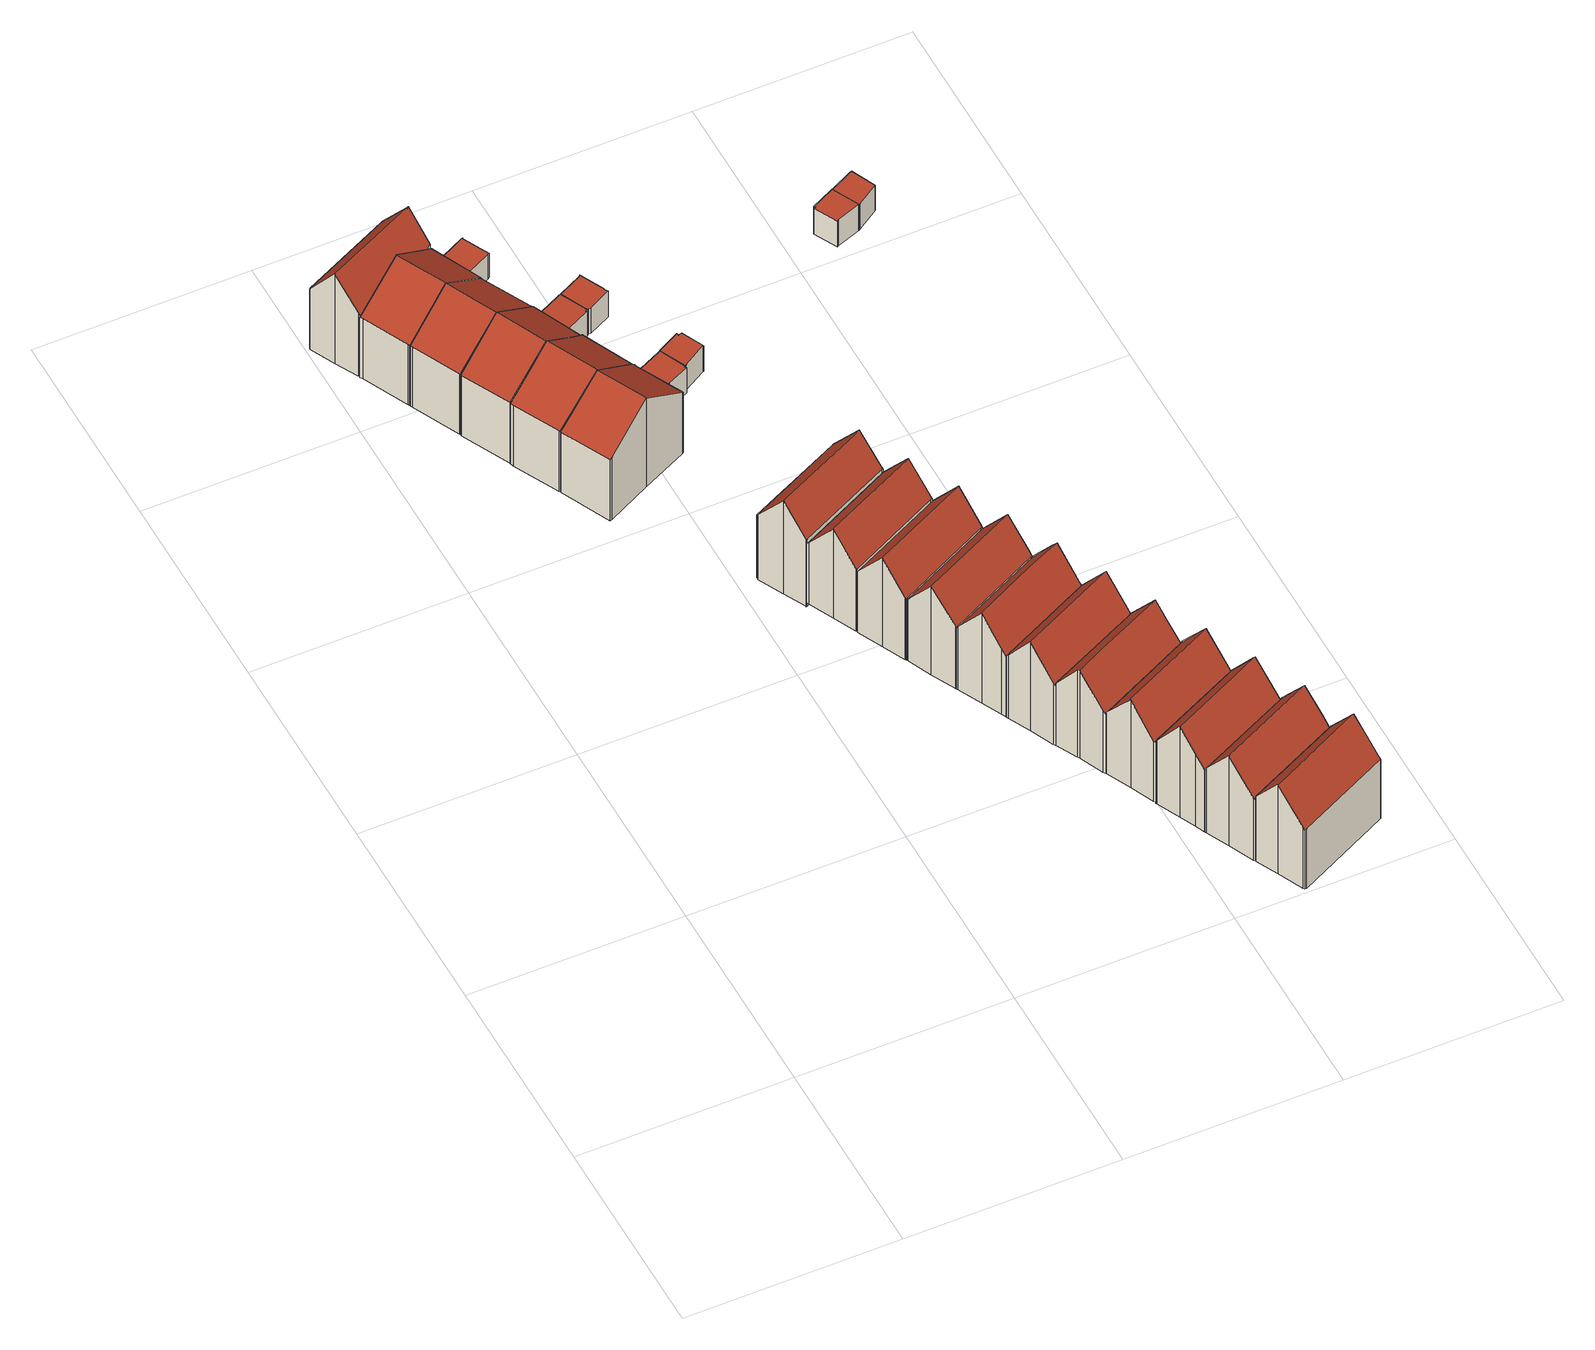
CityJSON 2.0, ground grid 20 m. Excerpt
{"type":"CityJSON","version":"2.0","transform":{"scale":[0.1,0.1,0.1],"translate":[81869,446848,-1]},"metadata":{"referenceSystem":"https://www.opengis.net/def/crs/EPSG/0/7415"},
"CityObjects":{
"building1":{"type":"Building","attributes":{"dak_type":"slanted","data_area":43.98,"data_coverage":0.891,"geconstateerd":false,"gid":17149641,"h_dak_50p":8.55,"h_dak_70p":9.23,"h_dak_max":10.33,"h_dak_min":6.89,"h_maaiveld":-0.394,"kas_warenhuis":false,"lod11_replace":false,"ondergronds_type":"above ground","oorspronkelijkbouwjaar":2010,"pw_actueel":"yes","pw_bron":"ahn3","reconstructie_methode":"tudelft3d-geoflow","reconstruction_skipped":false,"rmse_lod12":1.18,"rmse_lod13":1.23,"rmse_lod22":0.0242,"rn":1,"status":"Pand in gebruik","t_run":76.55,"val3dity_codes_lod12":"[]","val3dity_codes_lod13":"[]","val3dity_codes_lod22":"[]"},"children":["building1-1"]},
"building1-1":{"type":"BuildingPart","parents":["building1"],"geometry":[{"type":"Solid","lod":"2.2","boundaries":[[[[0,1,2,3,4,5,6,7,8,9,10,11,12]],[[13,11,10,14]],[[14,10,9,15]],[[16,0,12,17]],[[17,12,11,13]],[[15,9,8,18]],[[19,1,0,16]],[[20,2,1,19]],[[21,4,3,22]],[[23,5,4,21]],[[18,8,7,24]],[[24,7,6,25]],[[25,6,5,23]],[[22,3,2,20]],[[24,25,23,21,22,26,14,15,18]],[[22,20,19,16,17,13,14,26]]]],"semantics":{"surfaces":[{"type":"GroundSurface"},{"type":"WallSurface","on_footprint_edge":true},{"type":"RoofSurface"}],"values":[[0,1,1,1,1,1,1,1,1,1,1,1,1,1,2,2]]}}]},
"building2":{"type":"Building","attributes":{"dak_type":"slanted","data_area":45.4,"data_coverage":0.923,"geconstateerd":false,"gid":17149640,"h_dak_50p":8.44,"h_dak_70p":9.14,"h_dak_max":10.22,"h_dak_min":6.84,"h_maaiveld":-0.394,"kas_warenhuis":false,"lod11_replace":false,"ondergronds_type":"above ground","oorspronkelijkbouwjaar":2010,"pw_actueel":"yes","pw_bron":"ahn3","reconstructie_methode":"tudelft3d-geoflow","reconstruction_skipped":false,"rmse_lod12":1.2,"rmse_lod13":1.21,"rmse_lod22":0.021,"rn":1,"status":"Pand in gebruik","t_run":71.33,"val3dity_codes_lod12":"[]","val3dity_codes_lod13":"[]","val3dity_codes_lod22":"[]"},"children":["building2-1"]},
"building2-1":{"type":"BuildingPart","parents":["building2"],"geometry":[{"type":"Solid","lod":"2.2","boundaries":[[[[27,28,29,30,31,32,33,34,35,36,37]],[[38,36,35,39]],[[39,35,34,40]],[[40,34,33,41]],[[42,31,30,43]],[[44,28,27,45]],[[43,30,29,46]],[[46,29,28,44]],[[45,27,37,47]],[[47,37,36,38]],[[48,32,31,42]],[[41,33,32,48]],[[45,49,50,42,43,46,44]],[[45,47,38,39,40,41,48,42,50,49]]]],"semantics":{"surfaces":[{"type":"GroundSurface"},{"type":"WallSurface","on_footprint_edge":true},{"type":"RoofSurface"}],"values":[[0,1,1,1,1,1,1,1,1,1,1,1,2,2]]}}]},
"building3":{"type":"Building","attributes":{"dak_type":"slanted","data_area":44.52,"data_coverage":0.91,"geconstateerd":false,"gid":17149639,"h_dak_50p":8.54,"h_dak_70p":9.14,"h_dak_max":10.22,"h_dak_min":6.79,"h_maaiveld":-0.4,"kas_warenhuis":false,"lod11_replace":false,"ondergronds_type":"above ground","oorspronkelijkbouwjaar":2010,"pw_actueel":"yes","pw_bron":"ahn3","reconstructie_methode":"tudelft3d-geoflow","reconstruction_skipped":false,"rmse_lod12":1.15,"rmse_lod13":1.16,"rmse_lod22":0.0269,"rn":1,"status":"Pand in gebruik","t_run":73.11,"val3dity_codes_lod12":"[]","val3dity_codes_lod13":"[]","val3dity_codes_lod22":"[]"},"children":["building3-1"]},
"building3-1":{"type":"BuildingPart","parents":["building3"],"geometry":[{"type":"Solid","lod":"2.2","boundaries":[[[[51,52,53,54,55,56,57,33,32,31,58,59]],[[41,33,57,60]],[[48,32,33,41]],[[61,51,59,62]],[[63,58,31,42]],[[42,31,32,48]],[[64,54,53,65]],[[66,52,51,61]],[[65,53,52,66]],[[60,57,56,67]],[[68,55,54,64]],[[67,56,55,68]],[[62,59,58,63]],[[42,69,70,65,66,61,62,63]],[[67,68,64,65,70,69,42,48,41,60]]]],"semantics":{"surfaces":[{"type":"GroundSurface"},{"type":"WallSurface","on_footprint_edge":true},{"type":"RoofSurface"}],"values":[[0,1,1,1,1,1,1,1,1,1,1,1,1,2,2]]}}]},
"building4":{"type":"Building","attributes":{"dak_type":"slanted","data_area":44.75,"data_coverage":0.913,"geconstateerd":false,"gid":17149638,"h_dak_50p":8.47,"h_dak_70p":9.19,"h_dak_max":10.21,"h_dak_min":6.81,"h_maaiveld":-0.403,"kas_warenhuis":false,"lod11_replace":false,"ondergronds_type":"above ground","oorspronkelijkbouwjaar":2010,"pw_actueel":"yes","pw_bron":"ahn3","reconstructie_methode":"tudelft3d-geoflow","reconstruction_skipped":false,"rmse_lod12":1.19,"rmse_lod13":1.21,"rmse_lod22":0.0212,"rn":1,"status":"Pand in gebruik","t_run":71.44,"val3dity_codes_lod12":"[]","val3dity_codes_lod13":"[]","val3dity_codes_lod22":"[]"},"children":["building4-1"]},
"building4-1":{"type":"BuildingPart","parents":["building4"],"geometry":[{"type":"Solid","lod":"2.2","boundaries":[[[[71,55,72,53,73,52,74,75,76,77,78,79]],[[80,72,55,68]],[[65,53,72,80]],[[68,55,71,81]],[[66,52,73,82]],[[82,73,53,65]],[[81,71,79,83]],[[83,79,78,84]],[[85,75,74,86]],[[87,77,76,88]],[[86,74,52,66]],[[88,76,75,85]],[[84,78,77,87]],[[88,85,86,66,82,65,89,90]],[[84,87,88,90,89,65,80,68,81,83]]]],"semantics":{"surfaces":[{"type":"GroundSurface"},{"type":"WallSurface","on_footprint_edge":true},{"type":"RoofSurface"}],"values":[[0,1,1,1,1,1,1,1,1,1,1,1,1,2,2]]}}]},
"building5":{"type":"Building","attributes":{"dak_type":"slanted","data_area":45.28,"data_coverage":0.921,"geconstateerd":false,"gid":17149637,"h_dak_50p":8.48,"h_dak_70p":9.2,"h_dak_max":10.21,"h_dak_min":6.84,"h_maaiveld":-0.42,"kas_warenhuis":false,"lod11_replace":false,"ondergronds_type":"above ground","oorspronkelijkbouwjaar":2010,"pw_actueel":"yes","pw_bron":"ahn3","reconstructie_methode":"tudelft3d-geoflow","reconstruction_skipped":false,"rmse_lod12":1.19,"rmse_lod13":1.21,"rmse_lod22":0.0174,"rn":1,"status":"Pand in gebruik","t_run":73.5,"val3dity_codes_lod12":"[]","val3dity_codes_lod13":"[]","val3dity_codes_lod22":"[]"},"children":["building5-1"]},
"building5-1":{"type":"BuildingPart","parents":["building5"],"geometry":[{"type":"Solid","lod":"2.2","boundaries":[[[[91,92,93,94,95,96,97,98,78,99,76,100]],[[101,95,94,102]],[[88,76,99,103]],[[84,78,98,104]],[[105,100,76,88]],[[103,99,78,84]],[[106,93,92,107]],[[108,97,96,109]],[[109,96,95,101]],[[104,98,97,108]],[[107,92,91,110]],[[110,91,100,105]],[[102,94,93,106]],[[84,104,108,109,101,102,111,112,88,103]],[[102,106,107,110,105,88,112,111]]]],"semantics":{"surfaces":[{"type":"GroundSurface"},{"type":"WallSurface","on_footprint_edge":true},{"type":"RoofSurface"}],"values":[[0,1,1,1,1,1,1,1,1,1,1,1,1,2,2]]}}]},
"building6":{"type":"Building","attributes":{"dak_type":"slanted","data_area":45.36,"data_coverage":0.916,"geconstateerd":false,"gid":17149636,"h_dak_50p":8.52,"h_dak_70p":9.12,"h_dak_max":10.27,"h_dak_min":6.83,"h_maaiveld":-0.435,"kas_warenhuis":false,"lod11_replace":false,"ondergronds_type":"above ground","oorspronkelijkbouwjaar":2010,"pw_actueel":"yes","pw_bron":"ahn3","reconstructie_methode":"tudelft3d-geoflow","reconstruction_skipped":false,"rmse_lod12":1.17,"rmse_lod13":1.18,"rmse_lod22":0.024,"rn":1,"status":"Pand in gebruik","t_run":69.15,"val3dity_codes_lod12":"[]","val3dity_codes_lod13":"[]","val3dity_codes_lod22":"[]"},"children":["building6-1"]},
"building6-1":{"type":"BuildingPart","parents":["building6"],"geometry":[{"type":"Solid","lod":"2.2","boundaries":[[[[94,113,114,115,116,117,118,119,120,121,122,123,124,96]],[[125,120,119,126]],[[127,122,121,128]],[[109,96,124,129]],[[129,124,123,130]],[[131,113,94,102]],[[130,123,122,127]],[[126,119,118,132]],[[102,94,96,133]],[[133,96,109]],[[134,115,114,135]],[[136,116,115,134]],[[137,117,116,136]],[[132,118,117,137]],[[135,114,113,131]],[[128,121,120,125]],[[102,133,109,129,130,127,128,138,139]],[[135,131,102,139,138,128,125,126,132,137,136,134]]]],"semantics":{"surfaces":[{"type":"GroundSurface"},{"type":"WallSurface","on_footprint_edge":true},{"type":"RoofSurface"}],"values":[[0,1,1,1,1,1,1,1,1,1,1,1,1,1,1,1,2,2]]}}]},
"building7":{"type":"Building","attributes":{"dak_type":"horizontal","data_area":5.78,"data_coverage":0.786,"geconstateerd":false,"gid":17149627,"h_dak_50p":2.5,"h_dak_70p":2.52,"h_dak_max":2.63,"h_dak_min":2.48,"h_maaiveld":-0.444,"kas_warenhuis":false,"lod11_replace":false,"ondergronds_type":"above ground","oorspronkelijkbouwjaar":2010,"pw_actueel":"yes","pw_bron":"ahn3","reconstructie_methode":"tudelft3d-geoflow","reconstruction_skipped":false,"rmse_lod12":0.0346,"rmse_lod13":0.0347,"rmse_lod22":0.0336,"rn":1,"status":"Pand in gebruik","t_run":35.17,"val3dity_codes_lod12":"[]","val3dity_codes_lod13":"[]","val3dity_codes_lod22":"[]"},"children":["building7-1"]},
"building7-1":{"type":"BuildingPart","parents":["building7"],"geometry":[{"type":"Solid","lod":"2.2","boundaries":[[[[140,141,142,143,144,145,146,147,148]],[[149,145,144,150]],[[151,147,146,152]],[[153,148,147,151]],[[154,143,142,155]],[[156,140,148,153]],[[152,146,145,149]],[[155,142,141,157]],[[150,144,143,154]],[[157,141,140,156]],[[157,156,153,151,152,149,150,154,155]]]],"semantics":{"surfaces":[{"type":"GroundSurface"},{"type":"WallSurface","on_footprint_edge":true},{"type":"RoofSurface"}],"values":[[0,1,1,1,1,1,1,1,1,1,2]]}}]},
"building8":{"type":"Building","attributes":{"dak_type":"slanted","data_area":45.49,"data_coverage":0.873,"geconstateerd":false,"gid":17149619,"h_dak_50p":8.52,"h_dak_70p":9.21,"h_dak_max":10.23,"h_dak_min":6.61,"h_maaiveld":-0.929,"kas_warenhuis":false,"lod11_replace":false,"ondergronds_type":"above ground","oorspronkelijkbouwjaar":2011,"pw_actueel":"yes","pw_bron":"ahn3","reconstructie_methode":"tudelft3d-geoflow","reconstruction_skipped":false,"rmse_lod12":1.21,"rmse_lod13":1.28,"rmse_lod22":0.0173,"rn":1,"status":"Pand in gebruik","t_run":77.32,"val3dity_codes_lod12":"[]","val3dity_codes_lod13":"[]","val3dity_codes_lod22":"[]"},"children":["building8-1"]},
"building8-1":{"type":"BuildingPart","parents":["building8"],"geometry":[{"type":"Solid","lod":"2.2","boundaries":[[[[158,159,160,161,162,163,164,165,166,167,168,169,170,171]],[[172,167,166,173]],[[174,161,160,175]],[[175,160,159,176]],[[177,168,167,172]],[[178,165,164,179]],[[180,169,168,177]],[[181,163,162,182]],[[179,164,163,181]],[[182,162,161,174]],[[183,158,171,184]],[[173,166,165,178]],[[184,171,170,185]],[[185,170,169,180]],[[176,159,158,183]],[[175,176,183,184,185,180,177,172,186,187,188]],[[186,172,173,178,179,181,182,174,175,188,187]]]],"semantics":{"surfaces":[{"type":"GroundSurface"},{"type":"WallSurface","on_footprint_edge":true},{"type":"RoofSurface"}],"values":[[0,1,1,1,1,1,1,1,1,1,1,1,1,1,1,2,2]]}}]},
"building9":{"type":"Building","attributes":{"dak_type":"slanted","data_area":45.31,"data_coverage":0.878,"geconstateerd":false,"gid":17149618,"h_dak_50p":8.5,"h_dak_70p":9.16,"h_dak_max":10.21,"h_dak_min":6.87,"h_maaiveld":-0.442,"kas_warenhuis":false,"lod11_replace":false,"ondergronds_type":"above ground","oorspronkelijkbouwjaar":2011,"pw_actueel":"yes","pw_bron":"ahn3","reconstructie_methode":"tudelft3d-geoflow","reconstruction_skipped":false,"rmse_lod12":1.19,"rmse_lod13":1.16,"rmse_lod22":0.0215,"rn":1,"status":"Pand in gebruik","t_run":61.06,"val3dity_codes_lod12":"[]","val3dity_codes_lod13":"[]","val3dity_codes_lod22":"[]"},"children":["building9-1"]},
"building9-1":{"type":"BuildingPart","parents":["building9"],"geometry":[{"type":"Solid","lod":"2.2","boundaries":[[[[189,190,191,192,193,194,195,196,197,198,199,200,201]],[[202,193,192,203]],[[204,194,193,202]],[[203,192,191,205]],[[206,199,198,207]],[[208,197,196,209]],[[210,200,199,206]],[[211,201,200,210]],[[212,195,194,204]],[[209,196,195,212]],[[205,191,190,213]],[[213,190,189,214]],[[214,189,201,211]],[[207,198,197,208]],[[209,212,204,202,203,205,213,215,216,208]],[[214,211,210,206,207,208,216,215,213]]]],"semantics":{"surfaces":[{"type":"GroundSurface"},{"type":"WallSurface","on_footprint_edge":true},{"type":"RoofSurface"}],"values":[[0,1,1,1,1,1,1,1,1,1,1,1,1,1,2,2]]}}]},
"building10":{"type":"Building","attributes":{"dak_type":"horizontal","data_area":5.97,"data_coverage":0.813,"geconstateerd":false,"gid":17149625,"h_dak_50p":2.5,"h_dak_70p":2.51,"h_dak_max":2.64,"h_dak_min":2.48,"h_maaiveld":-0.453,"kas_warenhuis":false,"lod11_replace":false,"ondergronds_type":"above ground","oorspronkelijkbouwjaar":2010,"pw_actueel":"yes","pw_bron":"ahn3","reconstructie_methode":"tudelft3d-geoflow","reconstruction_skipped":false,"rmse_lod12":0.0448,"rmse_lod13":0.0453,"rmse_lod22":0.0415,"rn":1,"status":"Pand in gebruik","t_run":37.51,"val3dity_codes_lod12":"[]","val3dity_codes_lod13":"[]","val3dity_codes_lod22":"[]"},"children":["building10-1"]},
"building10-1":{"type":"BuildingPart","parents":["building10"],"geometry":[{"type":"Solid","lod":"2.2","boundaries":[[[[217,218,219,220,221,222,223,224,225,226,227]],[[228,220,219,229]],[[230,223,222,231]],[[231,222,221,232]],[[233,225,224,234]],[[235,226,225,233]],[[232,221,220,228]],[[234,224,223,230]],[[236,227,226,235]],[[237,217,227,236]],[[229,219,218,238]],[[238,218,217,237]],[[234,230,231,232,228,229,238,237,236,235,233]]]],"semantics":{"surfaces":[{"type":"GroundSurface"},{"type":"WallSurface","on_footprint_edge":true},{"type":"RoofSurface"}],"values":[[0,1,1,1,1,1,1,1,1,1,1,1,2]]}}]},
"building11":{"type":"Building","attributes":{"dak_type":"slanted","data_area":45.11,"data_coverage":0.874,"geconstateerd":false,"gid":17149617,"h_dak_50p":8.48,"h_dak_70p":9.14,"h_dak_max":10.3,"h_dak_min":6.88,"h_maaiveld":-0.427,"kas_warenhuis":false,"lod11_replace":false,"ondergronds_type":"above ground","oorspronkelijkbouwjaar":2011,"pw_actueel":"yes","pw_bron":"ahn3","reconstructie_methode":"tudelft3d-geoflow","reconstruction_skipped":false,"rmse_lod12":1.19,"rmse_lod13":1.24,"rmse_lod22":0.0189,"rn":1,"status":"Pand in gebruik","t_run":59.69,"val3dity_codes_lod12":"[]","val3dity_codes_lod13":"[]","val3dity_codes_lod22":"[]"},"children":["building11-1"]},
"building11-1":{"type":"BuildingPart","parents":["building11"],"geometry":[{"type":"Solid","lod":"2.2","boundaries":[[[[239,240,241,242,201,243,199,244,245,246,247,248,249]],[[250,248,247,251]],[[252,243,201,253]],[[253,201,242,254]],[[255,199,243,252]],[[254,242,241,256]],[[257,245,244,258]],[[259,246,245,257]],[[258,244,199,255]],[[260,239,249,261]],[[261,249,248,250]],[[256,241,240,262]],[[251,247,246,259]],[[262,240,239,260]],[[256,263,264,265,257,258,255,252,253,254]],[[251,259,257,265,264,263,256,262,260,261,250]]]],"semantics":{"surfaces":[{"type":"GroundSurface"},{"type":"WallSurface","on_footprint_edge":true},{"type":"RoofSurface"}],"values":[[0,1,1,1,1,1,1,1,1,1,1,1,1,1,2,2]]}}]},
"building12":{"type":"Building","attributes":{"dak_type":"slanted","data_area":44.84,"data_coverage":0.869,"geconstateerd":false,"gid":17149616,"h_dak_50p":8.48,"h_dak_70p":9.24,"h_dak_max":10.25,"h_dak_min":6.88,"h_maaiveld":-0.412,"kas_warenhuis":false,"lod11_replace":false,"ondergronds_type":"above ground","oorspronkelijkbouwjaar":2011,"pw_actueel":"yes","pw_bron":"ahn3","reconstructie_methode":"tudelft3d-geoflow","reconstruction_skipped":false,"rmse_lod12":1.18,"rmse_lod13":1.22,"rmse_lod22":0.0187,"rn":1,"status":"Pand in gebruik","t_run":62.38,"val3dity_codes_lod12":"[]","val3dity_codes_lod13":"[]","val3dity_codes_lod22":"[]"},"children":["building12-1"]},
"building12-1":{"type":"BuildingPart","parents":["building12"],"geometry":[{"type":"Solid","lod":"2.2","boundaries":[[[[266,267,268,269,270,271,272,273,239,274,275,247,276,277]],[[278,268,267,279]],[[280,271,270,281]],[[282,272,271,280]],[[283,239,273,284]],[[285,274,239,283]],[[284,273,272,282]],[[286,276,247,287]],[[288,275,274,285]],[[287,247,275,288]],[[281,270,269,289]],[[289,269,268,278]],[[279,267,266,290]],[[290,266,277,291]],[[291,277,276,286]],[[287,288,285,283,284,282,292,293,291,286]],[[279,290,291,293,292,282,280,281,289,278]]]],"semantics":{"surfaces":[{"type":"GroundSurface"},{"type":"WallSurface","on_footprint_edge":true},{"type":"RoofSurface"}],"values":[[0,1,1,1,1,1,1,1,1,1,1,1,1,1,1,2,2]]}}]},
"building13":{"type":"Building","attributes":{"dak_type":"horizontal","data_area":6.17,"data_coverage":0.839,"geconstateerd":false,"gid":17149622,"h_dak_50p":2.5,"h_dak_70p":2.52,"h_dak_max":2.64,"h_dak_min":2.48,"h_maaiveld":-0.474,"kas_warenhuis":false,"lod11_replace":false,"ondergronds_type":"above ground","oorspronkelijkbouwjaar":2010,"pw_actueel":"yes","pw_bron":"ahn3","reconstructie_methode":"tudelft3d-geoflow","reconstruction_skipped":false,"rmse_lod12":0.0478,"rmse_lod13":0.0471,"rmse_lod22":0.0465,"rn":1,"status":"Pand in gebruik","t_run":41.48,"val3dity_codes_lod12":"[]","val3dity_codes_lod13":"[]","val3dity_codes_lod22":"[]"},"children":["building13-1"]},
"building13-1":{"type":"BuildingPart","parents":["building13"],"geometry":[{"type":"Solid","lod":"2.2","boundaries":[[[[294,295,296,297,298,299,300,301,302,303,304]],[[305,300,299,306]],[[307,296,295,308]],[[309,297,296,307]],[[308,295,294,310]],[[311,303,302,312]],[[313,304,303,311]],[[314,301,300,305]],[[310,294,304,313]],[[315,298,297,309]],[[306,299,298,315]],[[312,302,301,314]],[[312,314,305,306,315,309,307,308,310,313,311]]]],"semantics":{"surfaces":[{"type":"GroundSurface"},{"type":"WallSurface","on_footprint_edge":true},{"type":"RoofSurface"}],"values":[[0,1,1,1,1,1,1,1,1,1,1,1,2]]}}]},
"building14":{"type":"Building","attributes":{"dak_type":"slanted","data_area":44.73,"data_coverage":0.867,"geconstateerd":false,"gid":17149615,"h_dak_50p":8.5,"h_dak_70p":9.17,"h_dak_max":10.23,"h_dak_min":6.87,"h_maaiveld":-0.374,"kas_warenhuis":false,"lod11_replace":false,"ondergronds_type":"above ground","oorspronkelijkbouwjaar":2011,"pw_actueel":"yes","pw_bron":"ahn3","reconstructie_methode":"tudelft3d-geoflow","reconstruction_skipped":false,"rmse_lod12":1.2,"rmse_lod13":1.22,"rmse_lod22":0.0181,"rn":1,"status":"Pand in gebruik","t_run":64.71,"val3dity_codes_lod12":"[]","val3dity_codes_lod13":"[]","val3dity_codes_lod22":"[]"},"children":["building14-1"]},
"building14-1":{"type":"BuildingPart","parents":["building14"],"geometry":[{"type":"Solid","lod":"2.2","boundaries":[[[[316,317,318,319,320,270,321,322,267,323,324,325,326]],[[327,316,326,328]],[[328,326,325,329]],[[330,270,320,331]],[[331,320,319,332]],[[332,319,318,333]],[[279,267,334]],[[329,325,324,335]],[[336,322,321,337]],[[334,267,322,336]],[[335,324,323,338]],[[338,323,267,279]],[[337,321,270,330]],[[339,317,316,327]],[[333,318,317,339]],[[333,339,327,328,329,335,340,341,342,332]],[[336,337,330,331,332,342,341,340,335,338,279,334]]]],"semantics":{"surfaces":[{"type":"GroundSurface"},{"type":"WallSurface","on_footprint_edge":true},{"type":"RoofSurface"}],"values":[[0,1,1,1,1,1,1,1,1,1,1,1,1,1,1,2,2]]}}]},
"building15":{"type":"Building","attributes":{"dak_type":"horizontal","data_area":6.45,"data_coverage":0.877,"geconstateerd":false,"gid":17149624,"h_dak_50p":2.54,"h_dak_70p":2.57,"h_dak_max":2.64,"h_dak_min":2.5,"h_maaiveld":-0.485,"kas_warenhuis":false,"lod11_replace":false,"ondergronds_type":"above ground","oorspronkelijkbouwjaar":2010,"pw_actueel":"yes","pw_bron":"ahn3","reconstructie_methode":"tudelft3d-geoflow","reconstruction_skipped":false,"rmse_lod12":0.036,"rmse_lod13":0.0372,"rmse_lod22":0.0286,"rn":1,"status":"Pand in gebruik","t_run":40.84,"val3dity_codes_lod12":"[]","val3dity_codes_lod13":"[]","val3dity_codes_lod22":"[]"},"children":["building15-1"]},
"building15-1":{"type":"BuildingPart","parents":["building15"],"geometry":[{"type":"Solid","lod":"2.2","boundaries":[[[[343,344,345,346,347,348,349,219,350,351]],[[352,348,347,353]],[[353,347,346,354]],[[355,350,219,229]],[[356,344,343,357]],[[358,351,350,355]],[[229,219,349,359]],[[360,345,344,356]],[[354,346,345,360]],[[357,343,351,358]],[[359,349,348,352]],[[355,229,359,352,353,354,360,356,357,358]]]],"semantics":{"surfaces":[{"type":"GroundSurface"},{"type":"WallSurface","on_footprint_edge":true},{"type":"RoofSurface"}],"values":[[0,1,1,1,1,1,1,1,1,1,1,2]]}}]},
"building16":{"type":"Building","attributes":{"dak_type":"slanted","data_area":44.73,"data_coverage":0.867,"geconstateerd":false,"gid":17149614,"h_dak_50p":8.56,"h_dak_70p":9.21,"h_dak_max":10.3,"h_dak_min":6.88,"h_maaiveld":-0.372,"kas_warenhuis":false,"lod11_replace":false,"ondergronds_type":"above ground","oorspronkelijkbouwjaar":2011,"pw_actueel":"yes","pw_bron":"ahn3","reconstructie_methode":"tudelft3d-geoflow","reconstruction_skipped":false,"rmse_lod12":1.17,"rmse_lod13":1.19,"rmse_lod22":0.0241,"rn":1,"status":"Pand in gebruik","t_run":61.89,"val3dity_codes_lod12":"[]","val3dity_codes_lod13":"[]","val3dity_codes_lod22":"[]"},"children":["building16-1"]},
"building16-1":{"type":"BuildingPart","parents":["building16"],"geometry":[{"type":"Solid","lod":"2.2","boundaries":[[[[361,362,363,364,365,366,316,367,368,326,369,370,371]],[[372,369,326,373]],[[373,326,368,374]],[[374,368,367,375]],[[375,367,316,376]],[[377,366,365,378]],[[376,316,366,377]],[[379,370,369,372]],[[380,371,370,379]],[[381,362,361,382]],[[378,365,364,383]],[[382,361,371,380]],[[383,364,363,384]],[[384,363,362,381]],[[385,379,372,373,374,375,376,377,378,386]],[[381,382,380,379,385,386,378,383,384]]]],"semantics":{"surfaces":[{"type":"GroundSurface"},{"type":"WallSurface","on_footprint_edge":true},{"type":"RoofSurface"}],"values":[[0,1,1,1,1,1,1,1,1,1,1,1,1,1,2,2]]}}]},
"building17":{"type":"Building","attributes":{"dak_type":"slanted","data_area":44.78,"data_coverage":0.868,"geconstateerd":false,"gid":17149613,"h_dak_50p":8.5,"h_dak_70p":9.16,"h_dak_max":10.2,"h_dak_min":6.86,"h_maaiveld":-0.339,"kas_warenhuis":false,"lod11_replace":false,"ondergronds_type":"above ground","oorspronkelijkbouwjaar":2011,"pw_actueel":"yes","pw_bron":"ahn3","reconstructie_methode":"tudelft3d-geoflow","reconstruction_skipped":false,"rmse_lod12":1.19,"rmse_lod13":1.22,"rmse_lod22":0.0231,"rn":1,"status":"Pand in gebruik","t_run":59.91,"val3dity_codes_lod12":"[]","val3dity_codes_lod13":"[]","val3dity_codes_lod22":"[]"},"children":["building17-1"]},
"building17-1":{"type":"BuildingPart","parents":["building17"],"geometry":[{"type":"Solid","lod":"2.2","boundaries":[[[[387,388,389,390,391,392,393,394,395,396,397,398,399,400,401]],[[402,392,391,403]],[[404,394,393,405]],[[406,397,396,407]],[[408,398,397,406]],[[409,401,400,410]],[[411,387,401,409]],[[407,396,395,412]],[[413,389,388,414]],[[412,395,394,404]],[[405,393,392,402]],[[415,390,389,413]],[[416,399,398,408]],[[403,391,390,415]],[[414,388,387,411]],[[410,400,399,416]],[[414,417,418,419,412,404,405,402,403,415,413]],[[410,416,408,406,407,412,419,418,417,414,411,409]]]],"semantics":{"surfaces":[{"type":"GroundSurface"},{"type":"WallSurface","on_footprint_edge":true},{"type":"RoofSurface"}],"values":[[0,1,1,1,1,1,1,1,1,1,1,1,1,1,1,1,2,2]]}}]},
"building18":{"type":"Building","attributes":{"dak_type":"horizontal","data_area":6.04,"data_coverage":0.911,"geconstateerd":false,"gid":17149623,"h_dak_50p":2.54,"h_dak_70p":2.55,"h_dak_max":2.62,"h_dak_min":2.51,"h_maaiveld":-0.492,"kas_warenhuis":false,"lod11_replace":false,"ondergronds_type":"above ground","oorspronkelijkbouwjaar":2010,"pw_actueel":"yes","pw_bron":"ahn3","reconstructie_methode":"tudelft3d-geoflow","reconstruction_skipped":false,"rmse_lod12":0.043,"rmse_lod13":0.0444,"rmse_lod22":0.0405,"rn":1,"status":"Pand in gebruik","t_run":38.1,"val3dity_codes_lod12":"[]","val3dity_codes_lod13":"[]","val3dity_codes_lod22":"[]"},"children":["building18-1"]},
"building18-1":{"type":"BuildingPart","parents":["building18"],"geometry":[{"type":"Solid","lod":"2.2","boundaries":[[[[420,421,422,423,424,425,298,426,427]],[[315,298,425,428]],[[428,425,424,429]],[[430,427,426,431]],[[431,426,298,315]],[[432,422,421,433]],[[429,424,423,434]],[[434,423,422,432]],[[435,420,427,430]],[[433,421,420,435]],[[433,435,430,431,315,428,429,434,432]]]],"semantics":{"surfaces":[{"type":"GroundSurface"},{"type":"WallSurface","on_footprint_edge":true},{"type":"RoofSurface"}],"values":[[0,1,1,1,1,1,1,1,1,1,2]]}}]},
"building19":{"type":"Building","attributes":{"dak_type":"slanted","data_area":44.33,"data_coverage":0.859,"geconstateerd":false,"gid":17149612,"h_dak_50p":8.49,"h_dak_70p":9.22,"h_dak_max":10.22,"h_dak_min":6.88,"h_maaiveld":-0.347,"kas_warenhuis":false,"lod11_replace":false,"ondergronds_type":"above ground","oorspronkelijkbouwjaar":2011,"pw_actueel":"yes","pw_bron":"ahn3","reconstructie_methode":"tudelft3d-geoflow","reconstruction_skipped":false,"rmse_lod12":1.19,"rmse_lod13":1.21,"rmse_lod22":0.0181,"rn":1,"status":"Pand in gebruik","t_run":58.68,"val3dity_codes_lod12":"[]","val3dity_codes_lod13":"[]","val3dity_codes_lod22":"[]"},"children":["building19-1"]},
"building19-1":{"type":"BuildingPart","parents":["building19"],"geometry":[{"type":"Solid","lod":"2.2","boundaries":[[[[436,437,438,439,393,440,441,391,442,443,444,445,446]],[[447,393,448]],[[449,391,441,450]],[[451,438,437,452]],[[452,437,436,453]],[[453,436,446,454]],[[454,446,445,455]],[[455,445,444,456]],[[456,444,443,457]],[[458,442,391,449]],[[457,443,442,458]],[[459,440,393,447]],[[448,393,439,460]],[[460,439,438,451]],[[450,441,440,459]],[[450,459,447,448,460,461,462,463,464,457,458,449]],[[462,461,460,451,452,453,454,455,456,457,464,463]]]],"semantics":{"surfaces":[{"type":"GroundSurface"},{"type":"WallSurface","on_footprint_edge":true},{"type":"RoofSurface"}],"values":[[0,1,1,1,1,1,1,1,1,1,1,1,1,1,1,2,2]]}}]},
"building20":{"type":"Building","attributes":{"dak_type":"slanted","data_area":45.88,"data_coverage":0.89,"geconstateerd":false,"gid":17149611,"h_dak_50p":8.48,"h_dak_70p":9.18,"h_dak_max":10.22,"h_dak_min":6.88,"h_maaiveld":-0.486,"kas_warenhuis":false,"lod11_replace":false,"ondergronds_type":"above ground","oorspronkelijkbouwjaar":2011,"pw_actueel":"yes","pw_bron":"ahn3","reconstructie_methode":"tudelft3d-geoflow","reconstruction_skipped":false,"rmse_lod12":1.21,"rmse_lod13":1.22,"rmse_lod22":0.0218,"rn":1,"status":"Pand in gebruik","t_run":60.74,"val3dity_codes_lod12":"[]","val3dity_codes_lod13":"[]","val3dity_codes_lod22":"[]"},"children":["building20-1"]},
"building20-1":{"type":"BuildingPart","parents":["building20"],"geometry":[{"type":"Solid","lod":"2.2","boundaries":[[[[465,466,467,468,469,470,471,472,473,474,475,476]],[[477,471,470,478]],[[479,474,473,480]],[[480,473,472,481]],[[478,470,469,482]],[[483,466,465,484]],[[481,472,471,477]],[[485,474,479]],[[482,469,468,486]],[[487,476,475,488]],[[484,465,476,487]],[[488,475,474,485]],[[486,468,489]],[[489,468,467,490]],[[490,467,466,483]],[[491,492,487,488,485,479,480,481,477,478,493]],[[489,490,483,484,487,492,491,493,478,482,486]]]],"semantics":{"surfaces":[{"type":"GroundSurface"},{"type":"WallSurface","on_footprint_edge":true},{"type":"RoofSurface"}],"values":[[0,1,1,1,1,1,1,1,1,1,1,1,1,1,1,2,2]]}}]},
"building21":{"type":"Building","attributes":{"dak_type":"slanted","data_area":44.84,"data_coverage":0.869,"geconstateerd":false,"gid":17149610,"h_dak_50p":8.58,"h_dak_70p":9.12,"h_dak_max":10.22,"h_dak_min":6.86,"h_maaiveld":-0.488,"kas_warenhuis":false,"lod11_replace":false,"ondergronds_type":"above ground","oorspronkelijkbouwjaar":2011,"pw_actueel":"yes","pw_bron":"ahn3","reconstructie_methode":"tudelft3d-geoflow","reconstruction_skipped":false,"rmse_lod12":1.18,"rmse_lod13":1.18,"rmse_lod22":0.0236,"rn":1,"status":"Pand in gebruik","t_run":59.76,"val3dity_codes_lod12":"[]","val3dity_codes_lod13":"[]","val3dity_codes_lod22":"[]"},"children":["building21-1"]},
"building21-1":{"type":"BuildingPart","parents":["building21"],"geometry":[{"type":"Solid","lod":"2.2","boundaries":[[[[494,495,496,497,498,499,500,468,501,502,466,503,504,505]],[[506,496,495,507]],[[508,501,468,509]],[[510,502,501,508]],[[511,466,502,510]],[[512,505,504,513]],[[514,494,505,512]],[[515,503,466,511]],[[516,500,499,517]],[[509,468,500,516]],[[518,497,496,506]],[[519,498,497,518]],[[513,504,503,515]],[[517,499,498,519]],[[507,495,494,514]],[[520,521,513,515,511,510,508,509,516,517,522]],[[518,506,507,514,512,513,521,520,522,517,519]]]],"semantics":{"surfaces":[{"type":"GroundSurface"},{"type":"WallSurface","on_footprint_edge":true},{"type":"RoofSurface"}],"values":[[0,1,1,1,1,1,1,1,1,1,1,1,1,1,1,2,2]]}}]},
"building22":{"type":"Building","attributes":{"dak_type":"slanted","data_area":44.45,"data_coverage":0.862,"geconstateerd":false,"gid":17149609,"h_dak_50p":8.62,"h_dak_70p":9.18,"h_dak_max":10.19,"h_dak_min":6.87,"h_maaiveld":-0.478,"kas_warenhuis":false,"lod11_replace":false,"ondergronds_type":"above ground","oorspronkelijkbouwjaar":2011,"pw_actueel":"yes","pw_bron":"ahn3","reconstructie_methode":"tudelft3d-geoflow","reconstruction_skipped":false,"rmse_lod12":1.16,"rmse_lod13":1.2,"rmse_lod22":0.022,"rn":1,"status":"Pand in gebruik","t_run":57.9,"val3dity_codes_lod12":"[]","val3dity_codes_lod13":"[]","val3dity_codes_lod22":"[]"},"children":["building22-1"]},
"building22-1":{"type":"BuildingPart","parents":["building22"],"geometry":[{"type":"Solid","lod":"2.2","boundaries":[[[[523,524,525,526,527,528,529,530,531,497,496,532,495]],[[533,531,530,534]],[[535,497,531,533]],[[536,523,495,537]],[[537,495,532,538]],[[539,496,497,535]],[[540,529,528,541]],[[534,530,529,540]],[[542,526,525,543]],[[543,525,524,544]],[[538,532,496,539]],[[541,528,527,545]],[[545,527,526,542]],[[544,524,523,536]],[[546,547,544,536,537,538,539,535,533,534,548]],[[542,543,544,547,546,548,534,540,541,545]]]],"semantics":{"surfaces":[{"type":"GroundSurface"},{"type":"WallSurface","on_footprint_edge":true},{"type":"RoofSurface"}],"values":[[0,1,1,1,1,1,1,1,1,1,1,1,1,1,2,2]]}}]},
"building23":{"type":"Building","attributes":{"dak_type":"horizontal","data_area":5.77,"data_coverage":0.831,"geconstateerd":false,"gid":17149634,"h_dak_50p":2.54,"h_dak_70p":2.56,"h_dak_max":2.63,"h_dak_min":2.5,"h_maaiveld":-0.478,"kas_warenhuis":false,"lod11_replace":false,"ondergronds_type":"above ground","oorspronkelijkbouwjaar":2010,"pw_actueel":"yes","pw_bron":"ahn3","reconstructie_methode":"tudelft3d-geoflow","reconstruction_skipped":false,"rmse_lod12":0.034,"rmse_lod13":0.0354,"rmse_lod22":0.0259,"rn":1,"status":"Pand in gebruik","t_run":37.63,"val3dity_codes_lod12":"[]","val3dity_codes_lod13":"[]","val3dity_codes_lod22":"[]"},"children":["building23-1"]},
"building23-1":{"type":"BuildingPart","parents":["building23"],"geometry":[{"type":"Solid","lod":"2.2","boundaries":[[[[549,550,551,552,553,554,555,556,557,558]],[[559,554,553,560]],[[561,551,550,562]],[[563,558,557,564]],[[565,555,554,559]],[[562,550,549,566]],[[566,549,558,563]],[[564,557,556,567]],[[567,556,555,565]],[[568,552,551,561]],[[560,553,552,568]],[[568,561,562,566,563,564,567,565,559,560]]]],"semantics":{"surfaces":[{"type":"GroundSurface"},{"type":"WallSurface","on_footprint_edge":true},{"type":"RoofSurface"}],"values":[[0,1,1,1,1,1,1,1,1,1,1,2]]}}]},
"building24":{"type":"Building","attributes":{"dak_type":"horizontal","data_area":6.01,"data_coverage":0.877,"geconstateerd":false,"gid":17149635,"h_dak_50p":2.5,"h_dak_70p":2.51,"h_dak_max":2.63,"h_dak_min":2.47,"h_maaiveld":-0.462,"kas_warenhuis":false,"lod11_replace":false,"ondergronds_type":"above ground","oorspronkelijkbouwjaar":2010,"pw_actueel":"yes","pw_bron":"ahn3","reconstructie_methode":"tudelft3d-geoflow","reconstruction_skipped":false,"rmse_lod12":0.0518,"rmse_lod13":0.0511,"rmse_lod22":0.052,"rn":1,"status":"Pand in gebruik","t_run":37.75,"val3dity_codes_lod12":"[]","val3dity_codes_lod13":"[]","val3dity_codes_lod22":"[]"},"children":["building24-1"]},
"building24-1":{"type":"BuildingPart","parents":["building24"],"geometry":[{"type":"Solid","lod":"2.2","boundaries":[[[[569,570,550,549,558,571,572,573,574]],[[575,571,558,563]],[[576,572,571,575]],[[563,558,549,566]],[[577,574,573,578]],[[566,549,550,579]],[[580,569,574,577]],[[578,573,572,576]],[[581,570,569,580]],[[579,550,570,581]],[[579,581,580,577,578,576,575,563,566]]]],"semantics":{"surfaces":[{"type":"GroundSurface"},{"type":"WallSurface","on_footprint_edge":true},{"type":"RoofSurface"}],"values":[[0,1,1,1,1,1,1,1,1,1,2]]}}]}
},
"vertices":[
[3,898,6],[87,938,6],[88,937,6],[99,914,6],[100,915,6],[110,894,6],[107,892,6],[107,890,6],[25,851,6],[24,852,6],[13,873,6],[2,896,6],[2,897,6],[2,896,78],[13,873,113],[24,852,82],[3,898,77],[2,897,77],[25,851,79],[87,938,77],[88,937,79],[100,915,112],[99,914,112],[110,894,82],[107,890,79],[107,892,82],[14,874,113],
[68,871,6],[110,892,6],[132,845,6],[129,843,6],[90,825,6],[48,804,6],[47,804,6],[46,806,6],[26,848,6],[24,850,6],[26,851,6],[24,850,78],[26,848,78],[46,806,78],[47,804,78],[90,825,112],[129,843,82],[110,892,79],[68,871,112],[132,845,79],[26,851,79],[48,804,79],[68,870,112],[90,826,112],
[154,800,6],[156,798,6],[113,778,6],[71,758,6],[70,757,6],[69,758,6],[48,802,6],[131,844,6],[132,842,6],[48,802,78],[154,800,79],[132,842,80],[131,844,80],[71,758,79],[113,778,112],[156,798,79],[69,758,78],[70,757,78],[91,823,112],[112,779,112],
[70,755,6],[71,757,6],[155,798,6],[175,753,6],[176,751,6],[135,731,6],[93,711,6],[92,710,6],[92,711,6],[71,757,79],[70,755,78],[155,798,79],[92,711,78],[92,710,78],[176,751,80],[175,753,80],[93,711,79],[135,731,112],[113,777,112],[134,733,112],
[178,752,6],[199,705,6],[199,704,6],[158,684,6],[116,664,6],[115,664,6],[114,665,6],[93,707,6],[94,711,6],[163,744,6],[116,664,79],[158,684,112],[94,711,79],[93,707,78],[163,744,90],[199,704,80],[199,705,80],[114,665,78],[115,664,78],[178,752,79],[157,686,112],[136,730,112],
[200,705,6],[201,705,6],[202,704,6],[201,703,6],[222,661,6],[223,661,6],[224,659,6],[223,658,6],[180,638,6],[139,618,6],[137,617,6],[115,663,6],[223,658,79],[224,659,78],[139,618,80],[180,638,112],[115,663,78],[137,617,79],[200,705,79],[223,661,78],[115,664,79],[202,704,78],[201,705,78],[201,703,79],[222,661,79],[180,639,112],[158,683,112],
[168,903,6],[166,902,6],[145,892,6],[134,914,6],[134,915,6],[133,917,6],[155,928,6],[156,928,6],[156,927,6],[133,917,35],[134,915,35],[156,928,35],[155,928,35],[156,927,35],[134,914,35],[145,892,35],[168,903,35],[166,902,35],
[308,554,1],[309,552,1],[320,530,1],[330,510,1],[331,508,1],[330,508,1],[241,465,1],[240,465,1],[240,466,1],[230,486,1],[218,510,1],[219,510,1],[218,512,1],[308,555,1],[230,486,112],[240,466,82],[330,510,83],[320,530,112],[309,552,80],[218,510,78],[240,465,81],[241,465,81],[219,510,78],[330,508,81],[331,508,81],[308,554,77],[308,555,75],[218,512,76],[233,488,112],[315,527,112],[318,529,112],
[262,419,6],[252,440,6],[241,463,6],[240,465,6],[242,465,6],[331,508,6],[331,507,6],[332,506,6],[342,484,6],[352,463,6],[353,462,6],[351,461,6],[263,418,6],[242,465,77],[240,465,77],[331,508,77],[241,463,79],[353,462,80],[352,463,82],[342,484,112],[332,506,80],[351,461,80],[263,418,80],[331,507,78],[252,440,112],[262,419,81],[253,441,112],[341,483,112],
[177,826,5],[198,836,5],[200,837,5],[212,812,5],[210,811,5],[211,810,5],[190,800,5],[189,800,5],[188,802,5],[178,822,5],[177,825,5],[212,812,35],[200,837,35],[190,800,35],[211,810,35],[210,811,35],[188,802,35],[189,800,35],[178,822,35],[177,825,35],[177,826,35],[198,836,35],
[285,372,6],[284,373,6],[274,394,6],[263,417,6],[264,419,6],[354,460,6],[365,438,6],[375,416,6],[375,415,6],[374,415,6],[286,372,6],[374,415,80],[375,415,80],[264,419,77],[263,418,77],[263,417,79],[353,462,77],[274,394,112],[365,438,112],[354,460,80],[375,416,81],[285,372,79],[286,372,79],[284,373,81],[276,395,112],[359,435,112],[363,437,112],
[397,371,6],[398,369,6],[397,369,6],[309,326,6],[307,325,6],[307,326,6],[296,348,6],[286,371,6],[287,373,6],[372,414,6],[376,414,6],[387,392,6],[397,369,79],[398,369,79],[307,326,80],[307,325,79],[296,348,112],[285,372,78],[286,371,79],[287,373,78],[376,414,80],[375,415,78],[372,414,78],[309,326,79],[397,371,82],[387,392,112],[298,349,112],[385,391,112],
[222,732,5],[221,733,5],[222,734,5],[244,744,5],[245,745,5],[246,742,5],[256,720,5],[255,720,5],[256,718,5],[236,709,5],[234,708,5],[256,720,35],[246,742,35],[222,734,35],[221,733,35],[244,744,35],[222,732,35],[236,709,35],[256,718,35],[234,708,35],[255,720,35],[245,745,35],
[330,279,6],[330,280,6],[328,284,6],[319,302,6],[308,324,6],[311,327,6],[395,368,6],[407,350,6],[409,346,6],[419,325,6],[420,323,6],[330,279,78],[420,323,78],[419,325,81],[307,325,78],[308,324,81],[319,302,113],[328,284,85],[398,369,78],[409,346,112],[395,368,78],[311,327,78],[407,350,107],[330,280,79],[407,345,112],[377,331,113],[320,303,113],
[234,826,5],[234,825,5],[236,822,5],[215,812,5],[213,812,5],[212,811,5],[201,834,5],[222,847,5],[223,848,5],[212,811,35],[213,812,35],[215,812,35],[222,847,36],[234,825,36],[234,826,36],[223,848,36],[201,834,35],[236,822,36],
[413,262,6],[353,233,6],[352,233,6],[351,235,6],[341,257,6],[331,277,6],[332,280,6],[419,322,6],[420,322,6],[431,300,6],[442,276,6],[420,322,80],[420,323,79],[419,322,79],[332,280,79],[330,279,79],[331,277,82],[341,257,112],[431,300,112],[442,276,78],[353,233,77],[413,262,78],[351,235,80],[352,233,77],[430,300,112],[348,260,112],
[443,275,7],[453,254,7],[458,243,7],[464,231,7],[465,230,7],[376,187,7],[375,186,7],[373,188,7],[363,211,7],[362,213,7],[352,232,7],[352,233,7],[354,234,7],[438,274,7],[442,276,7],[376,187,77],[465,230,77],[373,188,80],[375,186,77],[352,232,81],[362,213,110],[352,233,80],[442,276,80],[438,274,80],[443,275,82],[363,211,112],[458,243,96],[453,254,112],[464,231,78],[354,234,80],[452,253,112],[390,224,112],[366,212,112],
[269,754,5],[279,733,5],[278,733,5],[257,721,5],[256,721,5],[245,744,5],[265,755,5],[266,753,5],[245,744,35],[256,721,35],[266,753,36],[265,755,36],[278,733,36],[279,733,36],[257,721,35],[269,754,36],
[399,141,7],[397,140,7],[396,141,7],[386,163,7],[377,187,7],[464,229,7],[465,229,7],[476,207,7],[486,186,7],[487,183,7],[484,182,7],[375,186,79],[375,186,80],[465,230,79],[464,229,79],[396,141,79],[397,140,78],[399,141,78],[484,182,78],[487,183,78],[486,186,81],[476,207,112],[465,229,81],[377,187,79],[386,163,112],[386,164,112],[388,165,112],[469,204,112],[475,207,112],
[509,138,5],[509,137,5],[506,135,5],[419,94,5],[415,103,5],[408,118,5],[398,139,5],[397,140,5],[400,142,5],[487,183,5],[497,162,5],[498,161,5],[398,139,81],[408,118,113],[487,183,79],[400,142,79],[397,140,79],[415,103,92],[509,137,78],[509,138,78],[487,183,80],[419,94,79],[498,161,112],[497,162,111],[419,94,78],[506,135,78],[473,149,112],[497,161,112],[409,118,113],
[531,92,5],[532,91,5],[443,48,5],[442,47,5],[441,48,5],[430,72,5],[420,92,5],[420,94,5],[508,136,5],[510,136,5],[520,115,5],[528,99,5],[443,48,77],[532,91,77],[420,94,80],[419,94,80],[508,136,80],[509,137,80],[528,99,89],[520,115,112],[531,92,79],[510,136,82],[420,92,83],[430,72,112],[442,47,77],[441,48,79],[432,73,112],[519,115,112],[431,72,112],
[532,90,5],[542,69,5],[553,47,5],[554,44,5],[466,1,5],[464,1,5],[463,2,5],[452,26,5],[442,46,5],[531,90,5],[442,46,83],[452,26,112],[442,47,81],[532,90,82],[532,91,81],[531,90,81],[443,48,81],[463,2,78],[464,1,76],[554,44,76],[553,47,79],[542,69,112],[466,1,76],[533,65,112],[535,66,112],[453,26,112],
[451,842,5],[462,818,5],[461,818,5],[439,810,5],[438,809,5],[427,831,5],[429,832,5],[428,833,5],[448,843,5],[450,844,5],[427,831,35],[438,809,36],[461,818,36],[462,818,36],[450,844,35],[448,843,35],[429,832,35],[451,842,35],[428,833,35],[439,810,36],
[483,832,5],[463,819,5],[451,844,5],[471,854,5],[473,855,5],[483,833,5],[451,844,35],[471,854,35],[483,833,35],[473,855,35],[462,818,35],[483,832,35],[463,819,35]
]}
